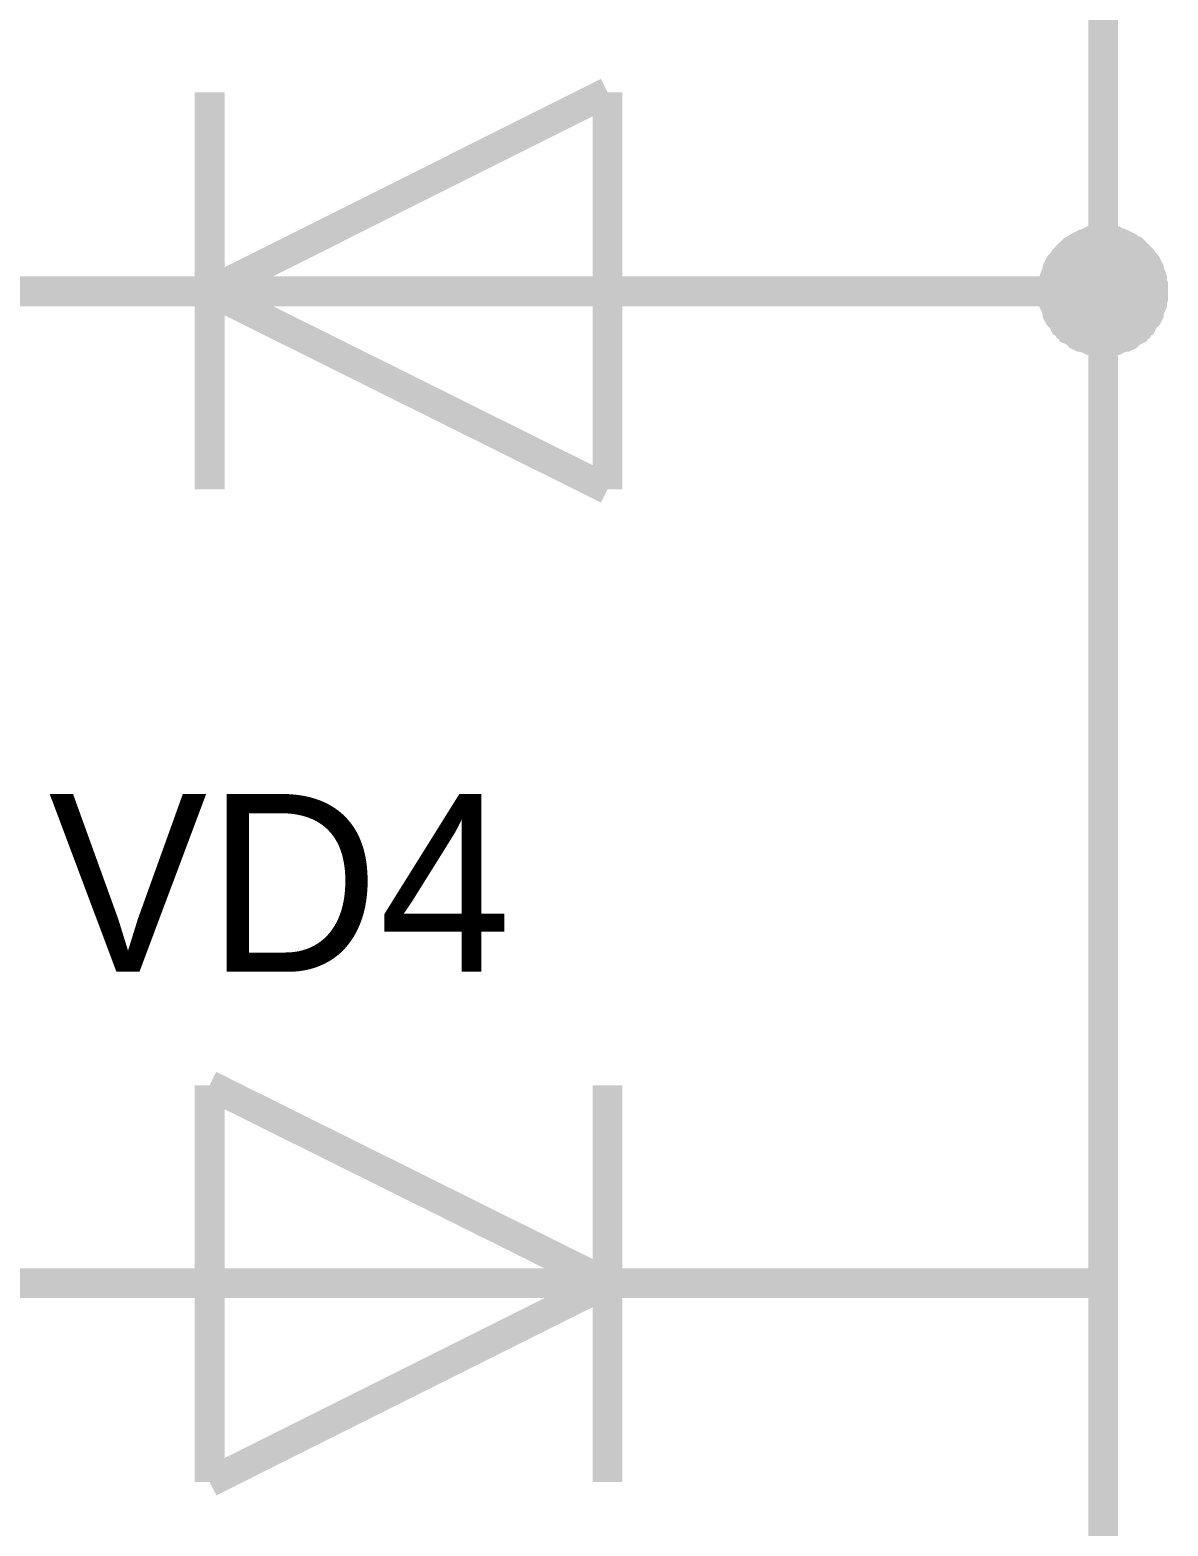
# Model space of a CAD drawing. Header units: inches. Extents: x 0 to 420, y 0 to 297.
# Drawn here: x 281.66 to 293.13, y 184.05 to 199.12 of the extents above; entities that cross this region are included whole.
import ezdxf

# ---------------------------------------------------------------- set-up
doc = ezdxf.new("R2010")
doc.units = ezdxf.units.IN
doc.layers.add('Sheet', color=255, linetype='Continuous')

msp = doc.modelspace()

# ---------------------------------------------------------------- linework, layer by layer
at = {"layer": 'Sheet'}
for points, const_width in [([(292.479, 201.992), (292.479, 196.996)], 0.3), ([(283.475, 196.491), (287.485, 198.497)], 0.3), ([(283.475, 198.497), (283.475, 194.497)], 0.3), ([(287.485, 198.497), (287.485, 194.497)], 0.3), ([(291.975, 196.491), (291.975, 196.514), (291.975, 196.547), (291.986, 196.57), (291.986, 196.592), (291.986, 196.615), (291.998, 196.648), (292.009, 196.671), (292.02, 196.693), (292.02, 196.715), (292.031, 196.738), (292.042, 196.76), (292.065, 196.783), (292.076, 196.794), (292.087, 196.816), (292.11, 196.839), (292.121, 196.85), (292.143, 196.872), (292.154, 196.883), (292.177, 196.906), (292.199, 196.917), (292.222, 196.928), (292.233, 196.939), (292.255, 196.951), (292.278, 196.962), (292.3, 196.973), (292.334, 196.984), (292.356, 196.996), (292.378, 196.996), (292.401, 196.996), (292.423, 197.007), (292.457, 197.007), (292.479, 197.007)], 0.3), ([(291.975, 196.491), (291.975, 196.514), (291.975, 196.547), (291.986, 196.57), (291.986, 196.592), (291.986, 196.615), (291.998, 196.648), (292.009, 196.671), (292.02, 196.693), (292.02, 196.715), (292.031, 196.738), (292.042, 196.76), (292.065, 196.783), (292.076, 196.794), (292.087, 196.816), (292.11, 196.839), (292.121, 196.85), (292.143, 196.872), (292.154, 196.883), (292.177, 196.906), (292.199, 196.917), (292.222, 196.928), (292.233, 196.939), (292.255, 196.951), (292.278, 196.962), (292.3, 196.973), (292.334, 196.984), (292.356, 196.996), (292.378, 196.996), (292.401, 196.996), (292.423, 197.007), (292.457, 197.007), (292.479, 197.007)], 0.3), ([(291.975, 196.491), (291.975, 196.514), (291.975, 196.547), (291.986, 196.57), (291.986, 196.592), (291.986, 196.615), (291.998, 196.648), (292.009, 196.671), (292.02, 196.693), (292.02, 196.715), (292.031, 196.738), (292.042, 196.76), (292.065, 196.783), (292.076, 196.794), (292.087, 196.816), (292.11, 196.839), (292.121, 196.85), (292.143, 196.872), (292.154, 196.883), (292.177, 196.906), (292.199, 196.917), (292.222, 196.928), (292.233, 196.939), (292.255, 196.951), (292.278, 196.962), (292.3, 196.973), (292.334, 196.984), (292.356, 196.996), (292.378, 196.996), (292.401, 196.996), (292.423, 197.007), (292.457, 197.007), (292.479, 197.007)], 0.3), ([(291.975, 196.491), (291.975, 196.514), (291.975, 196.547), (291.986, 196.57), (291.986, 196.592), (291.986, 196.615), (291.998, 196.648), (292.009, 196.671), (292.02, 196.693), (292.02, 196.715), (292.031, 196.738), (292.042, 196.76), (292.065, 196.783), (292.076, 196.794), (292.087, 196.816), (292.11, 196.839), (292.121, 196.85), (292.143, 196.872), (292.154, 196.883), (292.177, 196.906), (292.199, 196.917), (292.222, 196.928), (292.233, 196.939), (292.255, 196.951), (292.278, 196.962), (292.3, 196.973), (292.334, 196.984), (292.356, 196.996), (292.378, 196.996), (292.401, 196.996), (292.423, 197.007), (292.457, 197.007), (292.479, 197.007)], 0.3), ([(291.975, 196.491), (291.975, 196.514), (291.975, 196.547), (291.986, 196.57), (291.986, 196.592), (291.986, 196.615), (291.998, 196.648), (292.009, 196.671), (292.02, 196.693), (292.02, 196.715), (292.031, 196.738), (292.042, 196.76), (292.065, 196.783), (292.076, 196.794), (292.087, 196.816), (292.11, 196.839), (292.121, 196.85), (292.143, 196.872), (292.154, 196.883), (292.177, 196.906), (292.199, 196.917), (292.222, 196.928), (292.233, 196.939), (292.255, 196.951), (292.278, 196.962), (292.3, 196.973), (292.334, 196.984), (292.356, 196.996), (292.378, 196.996), (292.401, 196.996), (292.423, 197.007), (292.457, 197.007), (292.479, 197.007)], 0.3), ([(291.975, 196.491), (291.975, 196.514), (291.975, 196.547), (291.986, 196.57), (291.986, 196.592), (291.986, 196.615), (291.998, 196.648), (292.009, 196.671), (292.02, 196.693), (292.02, 196.715), (292.031, 196.738), (292.042, 196.76), (292.065, 196.783), (292.076, 196.794), (292.087, 196.816), (292.11, 196.839), (292.121, 196.85), (292.143, 196.872), (292.154, 196.883), (292.177, 196.906), (292.199, 196.917), (292.222, 196.928), (292.233, 196.939), (292.255, 196.951), (292.278, 196.962), (292.3, 196.973), (292.334, 196.984), (292.356, 196.996), (292.378, 196.996), (292.401, 196.996), (292.423, 197.007), (292.457, 197.007), (292.479, 197.007)], 0.3), ([(291.975, 196.491), (291.975, 196.514), (291.975, 196.547), (291.986, 196.57), (291.986, 196.592), (291.986, 196.615), (291.998, 196.648), (292.009, 196.671), (292.02, 196.693), (292.02, 196.715), (292.031, 196.738), (292.042, 196.76), (292.065, 196.783), (292.076, 196.794), (292.087, 196.816), (292.11, 196.839), (292.121, 196.85), (292.143, 196.872), (292.154, 196.883), (292.177, 196.906), (292.199, 196.917), (292.222, 196.928), (292.233, 196.939), (292.255, 196.951), (292.278, 196.962), (292.3, 196.973), (292.334, 196.984), (292.356, 196.996), (292.378, 196.996), (292.401, 196.996), (292.423, 197.007), (292.457, 197.007), (292.479, 197.007)], 0.3), ([(291.975, 196.491), (291.975, 196.514), (291.975, 196.547), (291.986, 196.57), (291.986, 196.592), (291.986, 196.615), (291.998, 196.648), (292.009, 196.671), (292.02, 196.693), (292.02, 196.715), (292.031, 196.738), (292.042, 196.76), (292.065, 196.783), (292.076, 196.794), (292.087, 196.816), (292.11, 196.839), (292.121, 196.85), (292.143, 196.872), (292.154, 196.883), (292.177, 196.906), (292.199, 196.917), (292.222, 196.928), (292.233, 196.939), (292.255, 196.951), (292.278, 196.962), (292.3, 196.973), (292.334, 196.984), (292.356, 196.996), (292.378, 196.996), (292.401, 196.996), (292.423, 197.007), (292.457, 197.007), (292.479, 197.007)], 0.0991), ([(291.975, 196.491), (291.975, 196.514), (291.975, 196.547), (291.986, 196.57), (291.986, 196.592), (291.986, 196.615), (291.998, 196.648), (292.009, 196.671), (292.02, 196.693), (292.02, 196.715), (292.031, 196.738), (292.042, 196.76), (292.065, 196.783), (292.076, 196.794), (292.087, 196.816), (292.11, 196.839), (292.121, 196.85), (292.143, 196.872), (292.154, 196.883), (292.177, 196.906), (292.199, 196.917), (292.222, 196.928), (292.233, 196.939), (292.255, 196.951), (292.278, 196.962), (292.3, 196.973), (292.334, 196.984), (292.356, 196.996), (292.378, 196.996), (292.401, 196.996), (292.423, 197.007), (292.457, 197.007), (292.479, 197.007)], 0.0991), ([(291.975, 196.491), (291.975, 196.514), (291.975, 196.547), (291.986, 196.57), (291.986, 196.592), (291.986, 196.615), (291.998, 196.648), (292.009, 196.671), (292.02, 196.693), (292.02, 196.715), (292.031, 196.738), (292.042, 196.76), (292.065, 196.783), (292.076, 196.794), (292.087, 196.816), (292.11, 196.839), (292.121, 196.85), (292.143, 196.872), (292.154, 196.883), (292.177, 196.906), (292.199, 196.917), (292.222, 196.928), (292.233, 196.939), (292.255, 196.951), (292.278, 196.962), (292.3, 196.973), (292.334, 196.984), (292.356, 196.996), (292.378, 196.996), (292.401, 196.996), (292.423, 197.007), (292.457, 197.007), (292.479, 197.007)], 0.0991), ([(291.975, 196.491), (291.975, 196.514), (291.975, 196.547), (291.986, 196.57), (291.986, 196.592), (291.986, 196.615), (291.998, 196.648), (292.009, 196.671), (292.02, 196.693), (292.02, 196.715), (292.031, 196.738), (292.042, 196.76), (292.065, 196.783), (292.076, 196.794), (292.087, 196.816), (292.11, 196.839), (292.121, 196.85), (292.143, 196.872), (292.154, 196.883), (292.177, 196.906), (292.199, 196.917), (292.222, 196.928), (292.233, 196.939), (292.255, 196.951), (292.278, 196.962), (292.3, 196.973), (292.334, 196.984), (292.356, 196.996), (292.378, 196.996), (292.401, 196.996), (292.423, 197.007), (292.457, 197.007), (292.479, 197.007)], 0.0991), ([(291.975, 196.491), (291.975, 196.514), (291.975, 196.547), (291.986, 196.57), (291.986, 196.592), (291.986, 196.615), (291.998, 196.648), (292.009, 196.671), (292.02, 196.693), (292.02, 196.715), (292.031, 196.738), (292.042, 196.76), (292.065, 196.783), (292.076, 196.794), (292.087, 196.816), (292.11, 196.839), (292.121, 196.85), (292.143, 196.872), (292.154, 196.883), (292.177, 196.906), (292.199, 196.917), (292.222, 196.928), (292.233, 196.939), (292.255, 196.951), (292.278, 196.962), (292.3, 196.973), (292.334, 196.984), (292.356, 196.996), (292.378, 196.996), (292.401, 196.996), (292.423, 197.007), (292.457, 197.007), (292.479, 197.007)], 0.0991), ([(291.975, 196.491), (291.975, 196.514), (291.975, 196.547), (291.986, 196.57), (291.986, 196.592), (291.986, 196.615), (291.998, 196.648), (292.009, 196.671), (292.02, 196.693), (292.02, 196.715), (292.031, 196.738), (292.042, 196.76), (292.065, 196.783), (292.076, 196.794), (292.087, 196.816), (292.11, 196.839), (292.121, 196.85), (292.143, 196.872), (292.154, 196.883), (292.177, 196.906), (292.199, 196.917), (292.222, 196.928), (292.233, 196.939), (292.255, 196.951), (292.278, 196.962), (292.3, 196.973), (292.334, 196.984), (292.356, 196.996), (292.378, 196.996), (292.401, 196.996), (292.423, 197.007), (292.457, 197.007), (292.479, 197.007)], 0.0991), ([(291.975, 196.491), (291.975, 196.514), (291.975, 196.547), (291.986, 196.57), (291.986, 196.592), (291.986, 196.615), (291.998, 196.648), (292.009, 196.671), (292.02, 196.693), (292.02, 196.715), (292.031, 196.738), (292.042, 196.76), (292.065, 196.783), (292.076, 196.794), (292.087, 196.816), (292.11, 196.839), (292.121, 196.85), (292.143, 196.872), (292.154, 196.883), (292.177, 196.906), (292.199, 196.917), (292.222, 196.928), (292.233, 196.939), (292.255, 196.951), (292.278, 196.962), (292.3, 196.973), (292.334, 196.984), (292.356, 196.996), (292.378, 196.996), (292.401, 196.996), (292.423, 197.007), (292.457, 197.007), (292.479, 197.007)], 0.0991), ([(292.479, 197.007), (292.479, 197.007)], 0.3), ([(292.479, 197.007), (292.502, 197.007), (292.535, 197.007), (292.558, 196.996), (292.58, 196.996), (292.602, 196.996), (292.625, 196.984), (292.658, 196.973), (292.681, 196.962), (292.703, 196.951), (292.726, 196.939), (292.737, 196.928), (292.759, 196.917), (292.782, 196.906), (292.804, 196.883), (292.815, 196.872), (292.838, 196.85), (292.849, 196.839), (292.871, 196.816), (292.882, 196.794), (292.894, 196.783), (292.916, 196.76), (292.927, 196.738), (292.938, 196.715), (292.938, 196.693), (292.95, 196.671), (292.961, 196.648), (292.972, 196.615), (292.972, 196.592), (292.972, 196.57), (292.983, 196.547), (292.983, 196.514), (292.983, 196.491)], 0.3), ([(292.479, 197.007), (292.479, 197.007)], 0.3), ([(292.479, 197.007), (292.502, 197.007), (292.535, 197.007), (292.558, 196.996), (292.58, 196.996), (292.602, 196.996), (292.625, 196.984), (292.658, 196.973), (292.681, 196.962), (292.703, 196.951), (292.726, 196.939), (292.737, 196.928), (292.759, 196.917), (292.782, 196.906), (292.804, 196.883), (292.815, 196.872), (292.838, 196.85), (292.849, 196.839), (292.871, 196.816), (292.882, 196.794), (292.894, 196.783), (292.916, 196.76), (292.927, 196.738), (292.938, 196.715), (292.938, 196.693), (292.95, 196.671), (292.961, 196.648), (292.972, 196.615), (292.972, 196.592), (292.972, 196.57), (292.983, 196.547), (292.983, 196.514), (292.983, 196.491)], 0.3), ([(292.479, 197.007), (292.479, 197.007)], 0.3), ([(292.479, 197.007), (292.502, 197.007), (292.535, 197.007), (292.558, 196.996), (292.58, 196.996), (292.602, 196.996), (292.625, 196.984), (292.658, 196.973), (292.681, 196.962), (292.703, 196.951), (292.726, 196.939), (292.737, 196.928), (292.759, 196.917), (292.782, 196.906), (292.804, 196.883), (292.815, 196.872), (292.838, 196.85), (292.849, 196.839), (292.871, 196.816), (292.882, 196.794), (292.894, 196.783), (292.916, 196.76), (292.927, 196.738), (292.938, 196.715), (292.938, 196.693), (292.95, 196.671), (292.961, 196.648), (292.972, 196.615), (292.972, 196.592), (292.972, 196.57), (292.983, 196.547), (292.983, 196.514), (292.983, 196.491)], 0.3), ([(292.479, 197.007), (292.479, 197.007)], 0.3), ([(292.479, 197.007), (292.502, 197.007), (292.535, 197.007), (292.558, 196.996), (292.58, 196.996), (292.602, 196.996), (292.625, 196.984), (292.658, 196.973), (292.681, 196.962), (292.703, 196.951), (292.726, 196.939), (292.737, 196.928), (292.759, 196.917), (292.782, 196.906), (292.804, 196.883), (292.815, 196.872), (292.838, 196.85), (292.849, 196.839), (292.871, 196.816), (292.882, 196.794), (292.894, 196.783), (292.916, 196.76), (292.927, 196.738), (292.938, 196.715), (292.938, 196.693), (292.95, 196.671), (292.961, 196.648), (292.972, 196.615), (292.972, 196.592), (292.972, 196.57), (292.983, 196.547), (292.983, 196.514), (292.983, 196.491)], 0.3), ([(292.479, 197.007), (292.479, 197.007)], 0.3), ([(292.479, 197.007), (292.502, 197.007), (292.535, 197.007), (292.558, 196.996), (292.58, 196.996), (292.602, 196.996), (292.625, 196.984), (292.658, 196.973), (292.681, 196.962), (292.703, 196.951), (292.726, 196.939), (292.737, 196.928), (292.759, 196.917), (292.782, 196.906), (292.804, 196.883), (292.815, 196.872), (292.838, 196.85), (292.849, 196.839), (292.871, 196.816), (292.882, 196.794), (292.894, 196.783), (292.916, 196.76), (292.927, 196.738), (292.938, 196.715), (292.938, 196.693), (292.95, 196.671), (292.961, 196.648), (292.972, 196.615), (292.972, 196.592), (292.972, 196.57), (292.983, 196.547), (292.983, 196.514), (292.983, 196.491)], 0.3), ([(292.479, 197.007), (292.479, 197.007)], 0.3), ([(292.479, 197.007), (292.502, 197.007), (292.535, 197.007), (292.558, 196.996), (292.58, 196.996), (292.602, 196.996), (292.625, 196.984), (292.658, 196.973), (292.681, 196.962), (292.703, 196.951), (292.726, 196.939), (292.737, 196.928), (292.759, 196.917), (292.782, 196.906), (292.804, 196.883), (292.815, 196.872), (292.838, 196.85), (292.849, 196.839), (292.871, 196.816), (292.882, 196.794), (292.894, 196.783), (292.916, 196.76), (292.927, 196.738), (292.938, 196.715), (292.938, 196.693), (292.95, 196.671), (292.961, 196.648), (292.972, 196.615), (292.972, 196.592), (292.972, 196.57), (292.983, 196.547), (292.983, 196.514), (292.983, 196.491)], 0.3), ([(292.479, 197.007), (292.479, 197.007)], 0.3), ([(292.479, 197.007), (292.502, 197.007), (292.535, 197.007), (292.558, 196.996), (292.58, 196.996), (292.602, 196.996), (292.625, 196.984), (292.658, 196.973), (292.681, 196.962), (292.703, 196.951), (292.726, 196.939), (292.737, 196.928), (292.759, 196.917), (292.782, 196.906), (292.804, 196.883), (292.815, 196.872), (292.838, 196.85), (292.849, 196.839), (292.871, 196.816), (292.882, 196.794), (292.894, 196.783), (292.916, 196.76), (292.927, 196.738), (292.938, 196.715), (292.938, 196.693), (292.95, 196.671), (292.961, 196.648), (292.972, 196.615), (292.972, 196.592), (292.972, 196.57), (292.983, 196.547), (292.983, 196.514), (292.983, 196.491)], 0.3), ([(292.479, 196.996), (292.479, 196.491), (292.479, 196.491)], 0.3), ([(292.479, 197.007), (292.479, 197.007)], 0.0991), ([(292.479, 197.007), (292.502, 197.007), (292.535, 197.007), (292.558, 196.996), (292.58, 196.996), (292.602, 196.996), (292.625, 196.984), (292.658, 196.973), (292.681, 196.962), (292.703, 196.951), (292.726, 196.939), (292.737, 196.928), (292.759, 196.917), (292.782, 196.906), (292.804, 196.883), (292.815, 196.872), (292.838, 196.85), (292.849, 196.839), (292.871, 196.816), (292.882, 196.794), (292.894, 196.783), (292.916, 196.76), (292.927, 196.738), (292.938, 196.715), (292.938, 196.693), (292.95, 196.671), (292.961, 196.648), (292.972, 196.615), (292.972, 196.592), (292.972, 196.57), (292.983, 196.547), (292.983, 196.514), (292.983, 196.491)], 0.0991), ([(292.479, 197.007), (292.479, 197.007)], 0.0991), ([(292.479, 197.007), (292.502, 197.007), (292.535, 197.007), (292.558, 196.996), (292.58, 196.996), (292.602, 196.996), (292.625, 196.984), (292.658, 196.973), (292.681, 196.962), (292.703, 196.951), (292.726, 196.939), (292.737, 196.928), (292.759, 196.917), (292.782, 196.906), (292.804, 196.883), (292.815, 196.872), (292.838, 196.85), (292.849, 196.839), (292.871, 196.816), (292.882, 196.794), (292.894, 196.783), (292.916, 196.76), (292.927, 196.738), (292.938, 196.715), (292.938, 196.693), (292.95, 196.671), (292.961, 196.648), (292.972, 196.615), (292.972, 196.592), (292.972, 196.57), (292.983, 196.547), (292.983, 196.514), (292.983, 196.491)], 0.0991), ([(292.479, 197.007), (292.479, 197.007)], 0.0991), ([(292.479, 197.007), (292.502, 197.007), (292.535, 197.007), (292.558, 196.996), (292.58, 196.996), (292.602, 196.996), (292.625, 196.984), (292.658, 196.973), (292.681, 196.962), (292.703, 196.951), (292.726, 196.939), (292.737, 196.928), (292.759, 196.917), (292.782, 196.906), (292.804, 196.883), (292.815, 196.872), (292.838, 196.85), (292.849, 196.839), (292.871, 196.816), (292.882, 196.794), (292.894, 196.783), (292.916, 196.76), (292.927, 196.738), (292.938, 196.715), (292.938, 196.693), (292.95, 196.671), (292.961, 196.648), (292.972, 196.615), (292.972, 196.592), (292.972, 196.57), (292.983, 196.547), (292.983, 196.514), (292.983, 196.491)], 0.0991), ([(292.479, 197.007), (292.479, 197.007)], 0.0991), ([(292.479, 197.007), (292.502, 197.007), (292.535, 197.007), (292.558, 196.996), (292.58, 196.996), (292.602, 196.996), (292.625, 196.984), (292.658, 196.973), (292.681, 196.962), (292.703, 196.951), (292.726, 196.939), (292.737, 196.928), (292.759, 196.917), (292.782, 196.906), (292.804, 196.883), (292.815, 196.872), (292.838, 196.85), (292.849, 196.839), (292.871, 196.816), (292.882, 196.794), (292.894, 196.783), (292.916, 196.76), (292.927, 196.738), (292.938, 196.715), (292.938, 196.693), (292.95, 196.671), (292.961, 196.648), (292.972, 196.615), (292.972, 196.592), (292.972, 196.57), (292.983, 196.547), (292.983, 196.514), (292.983, 196.491)], 0.0991), ([(292.479, 197.007), (292.479, 197.007)], 0.0991), ([(292.479, 197.007), (292.502, 197.007), (292.535, 197.007), (292.558, 196.996), (292.58, 196.996), (292.602, 196.996), (292.625, 196.984), (292.658, 196.973), (292.681, 196.962), (292.703, 196.951), (292.726, 196.939), (292.737, 196.928), (292.759, 196.917), (292.782, 196.906), (292.804, 196.883), (292.815, 196.872), (292.838, 196.85), (292.849, 196.839), (292.871, 196.816), (292.882, 196.794), (292.894, 196.783), (292.916, 196.76), (292.927, 196.738), (292.938, 196.715), (292.938, 196.693), (292.95, 196.671), (292.961, 196.648), (292.972, 196.615), (292.972, 196.592), (292.972, 196.57), (292.983, 196.547), (292.983, 196.514), (292.983, 196.491)], 0.0991), ([(292.479, 197.007), (292.479, 197.007)], 0.0991), ([(292.479, 197.007), (292.502, 197.007), (292.535, 197.007), (292.558, 196.996), (292.58, 196.996), (292.602, 196.996), (292.625, 196.984), (292.658, 196.973), (292.681, 196.962), (292.703, 196.951), (292.726, 196.939), (292.737, 196.928), (292.759, 196.917), (292.782, 196.906), (292.804, 196.883), (292.815, 196.872), (292.838, 196.85), (292.849, 196.839), (292.871, 196.816), (292.882, 196.794), (292.894, 196.783), (292.916, 196.76), (292.927, 196.738), (292.938, 196.715), (292.938, 196.693), (292.95, 196.671), (292.961, 196.648), (292.972, 196.615), (292.972, 196.592), (292.972, 196.57), (292.983, 196.547), (292.983, 196.514), (292.983, 196.491)], 0.0991), ([(292.479, 197.007), (292.479, 197.007)], 0.0991), ([(292.479, 197.007), (292.502, 197.007), (292.535, 197.007), (292.558, 196.996), (292.58, 196.996), (292.602, 196.996), (292.625, 196.984), (292.658, 196.973), (292.681, 196.962), (292.703, 196.951), (292.726, 196.939), (292.737, 196.928), (292.759, 196.917), (292.782, 196.906), (292.804, 196.883), (292.815, 196.872), (292.838, 196.85), (292.849, 196.839), (292.871, 196.816), (292.882, 196.794), (292.894, 196.783), (292.916, 196.76), (292.927, 196.738), (292.938, 196.715), (292.938, 196.693), (292.95, 196.671), (292.961, 196.648), (292.972, 196.615), (292.972, 196.592), (292.972, 196.57), (292.983, 196.547), (292.983, 196.514), (292.983, 196.491)], 0.0991), ([(283.475, 196.491), (278.481, 196.491)], 0.3), ([(287.485, 194.497), (283.475, 196.491)], 0.3), ([(287.485, 196.491), (283.475, 196.491)], 0.3), ([(287.485, 196.491), (292.479, 196.491)], 0.3), ([(292.479, 195.987), (292.457, 195.987), (292.423, 195.987), (292.401, 195.998), (292.378, 195.998), (292.356, 195.998), (292.334, 196.01), (292.3, 196.021), (292.278, 196.032), (292.255, 196.032), (292.233, 196.043), (292.222, 196.055), (292.199, 196.077), (292.177, 196.088), (292.154, 196.099), (292.143, 196.122), (292.121, 196.133), (292.11, 196.155), (292.087, 196.167), (292.076, 196.189), (292.065, 196.211), (292.042, 196.234), (292.031, 196.245), (292.02, 196.267), (292.02, 196.29), (292.009, 196.312), (291.998, 196.346), (291.986, 196.368), (291.986, 196.391), (291.986, 196.413), (291.975, 196.435), (291.975, 196.469), (291.975, 196.491)], 0.3), ([(291.975, 196.491), (291.975, 196.491)], 0.3), ([(292.479, 195.987), (292.457, 195.987), (292.423, 195.987), (292.401, 195.998), (292.378, 195.998), (292.356, 195.998), (292.334, 196.01), (292.3, 196.021), (292.278, 196.032), (292.255, 196.032), (292.233, 196.043), (292.222, 196.055), (292.199, 196.077), (292.177, 196.088), (292.154, 196.099), (292.143, 196.122), (292.121, 196.133), (292.11, 196.155), (292.087, 196.167), (292.076, 196.189), (292.065, 196.211), (292.042, 196.234), (292.031, 196.245), (292.02, 196.267), (292.02, 196.29), (292.009, 196.312), (291.998, 196.346), (291.986, 196.368), (291.986, 196.391), (291.986, 196.413), (291.975, 196.435), (291.975, 196.469), (291.975, 196.491)], 0.3), ([(291.975, 196.491), (291.975, 196.491)], 0.3), ([(292.479, 195.987), (292.457, 195.987), (292.423, 195.987), (292.401, 195.998), (292.378, 195.998), (292.356, 195.998), (292.334, 196.01), (292.3, 196.021), (292.278, 196.032), (292.255, 196.032), (292.233, 196.043), (292.222, 196.055), (292.199, 196.077), (292.177, 196.088), (292.154, 196.099), (292.143, 196.122), (292.121, 196.133), (292.11, 196.155), (292.087, 196.167), (292.076, 196.189), (292.065, 196.211), (292.042, 196.234), (292.031, 196.245), (292.02, 196.267), (292.02, 196.29), (292.009, 196.312), (291.998, 196.346), (291.986, 196.368), (291.986, 196.391), (291.986, 196.413), (291.975, 196.435), (291.975, 196.469), (291.975, 196.491)], 0.3), ([(291.975, 196.491), (291.975, 196.491)], 0.3), ([(292.479, 195.987), (292.457, 195.987), (292.423, 195.987), (292.401, 195.998), (292.378, 195.998), (292.356, 195.998), (292.334, 196.01), (292.3, 196.021), (292.278, 196.032), (292.255, 196.032), (292.233, 196.043), (292.222, 196.055), (292.199, 196.077), (292.177, 196.088), (292.154, 196.099), (292.143, 196.122), (292.121, 196.133), (292.11, 196.155), (292.087, 196.167), (292.076, 196.189), (292.065, 196.211), (292.042, 196.234), (292.031, 196.245), (292.02, 196.267), (292.02, 196.29), (292.009, 196.312), (291.998, 196.346), (291.986, 196.368), (291.986, 196.391), (291.986, 196.413), (291.975, 196.435), (291.975, 196.469), (291.975, 196.491)], 0.3), ([(291.975, 196.491), (291.975, 196.491)], 0.3), ([(292.479, 195.987), (292.457, 195.987), (292.423, 195.987), (292.401, 195.998), (292.378, 195.998), (292.356, 195.998), (292.334, 196.01), (292.3, 196.021), (292.278, 196.032), (292.255, 196.032), (292.233, 196.043), (292.222, 196.055), (292.199, 196.077), (292.177, 196.088), (292.154, 196.099), (292.143, 196.122), (292.121, 196.133), (292.11, 196.155), (292.087, 196.167), (292.076, 196.189), (292.065, 196.211), (292.042, 196.234), (292.031, 196.245), (292.02, 196.267), (292.02, 196.29), (292.009, 196.312), (291.998, 196.346), (291.986, 196.368), (291.986, 196.391), (291.986, 196.413), (291.975, 196.435), (291.975, 196.469), (291.975, 196.491)], 0.3), ([(291.975, 196.491), (291.975, 196.491)], 0.3), ([(292.479, 195.987), (292.457, 195.987), (292.423, 195.987), (292.401, 195.998), (292.378, 195.998), (292.356, 195.998), (292.334, 196.01), (292.3, 196.021), (292.278, 196.032), (292.255, 196.032), (292.233, 196.043), (292.222, 196.055), (292.199, 196.077), (292.177, 196.088), (292.154, 196.099), (292.143, 196.122), (292.121, 196.133), (292.11, 196.155), (292.087, 196.167), (292.076, 196.189), (292.065, 196.211), (292.042, 196.234), (292.031, 196.245), (292.02, 196.267), (292.02, 196.29), (292.009, 196.312), (291.998, 196.346), (291.986, 196.368), (291.986, 196.391), (291.986, 196.413), (291.975, 196.435), (291.975, 196.469), (291.975, 196.491)], 0.3), ([(291.975, 196.491), (291.975, 196.491)], 0.3), ([(292.479, 195.987), (292.457, 195.987), (292.423, 195.987), (292.401, 195.998), (292.378, 195.998), (292.356, 195.998), (292.334, 196.01), (292.3, 196.021), (292.278, 196.032), (292.255, 196.032), (292.233, 196.043), (292.222, 196.055), (292.199, 196.077), (292.177, 196.088), (292.154, 196.099), (292.143, 196.122), (292.121, 196.133), (292.11, 196.155), (292.087, 196.167), (292.076, 196.189), (292.065, 196.211), (292.042, 196.234), (292.031, 196.245), (292.02, 196.267), (292.02, 196.29), (292.009, 196.312), (291.998, 196.346), (291.986, 196.368), (291.986, 196.391), (291.986, 196.413), (291.975, 196.435), (291.975, 196.469), (291.975, 196.491)], 0.3), ([(291.975, 196.491), (291.975, 196.491)], 0.3), ([(292.983, 196.491), (292.983, 196.469), (292.983, 196.435), (292.972, 196.413), (292.972, 196.391), (292.972, 196.368), (292.961, 196.346), (292.95, 196.312), (292.938, 196.29), (292.938, 196.267), (292.927, 196.245), (292.916, 196.234), (292.894, 196.211), (292.882, 196.189), (292.871, 196.167), (292.849, 196.155), (292.838, 196.133), (292.815, 196.122), (292.804, 196.099), (292.782, 196.088), (292.759, 196.077), (292.737, 196.055), (292.726, 196.043), (292.703, 196.032), (292.681, 196.032), (292.658, 196.021), (292.625, 196.01), (292.602, 195.998), (292.58, 195.998), (292.558, 195.998), (292.535, 195.987), (292.502, 195.987), (292.479, 195.987)], 0.3), ([(292.983, 196.491), (292.983, 196.469), (292.983, 196.435), (292.972, 196.413), (292.972, 196.391), (292.972, 196.368), (292.961, 196.346), (292.95, 196.312), (292.938, 196.29), (292.938, 196.267), (292.927, 196.245), (292.916, 196.234), (292.894, 196.211), (292.882, 196.189), (292.871, 196.167), (292.849, 196.155), (292.838, 196.133), (292.815, 196.122), (292.804, 196.099), (292.782, 196.088), (292.759, 196.077), (292.737, 196.055), (292.726, 196.043), (292.703, 196.032), (292.681, 196.032), (292.658, 196.021), (292.625, 196.01), (292.602, 195.998), (292.58, 195.998), (292.558, 195.998), (292.535, 195.987), (292.502, 195.987), (292.479, 195.987)], 0.3), ([(292.983, 196.491), (292.983, 196.469), (292.983, 196.435), (292.972, 196.413), (292.972, 196.391), (292.972, 196.368), (292.961, 196.346), (292.95, 196.312), (292.938, 196.29), (292.938, 196.267), (292.927, 196.245), (292.916, 196.234), (292.894, 196.211), (292.882, 196.189), (292.871, 196.167), (292.849, 196.155), (292.838, 196.133), (292.815, 196.122), (292.804, 196.099), (292.782, 196.088), (292.759, 196.077), (292.737, 196.055), (292.726, 196.043), (292.703, 196.032), (292.681, 196.032), (292.658, 196.021), (292.625, 196.01), (292.602, 195.998), (292.58, 195.998), (292.558, 195.998), (292.535, 195.987), (292.502, 195.987), (292.479, 195.987)], 0.3), ([(292.479, 196.491), (292.479, 186.499)], 0.3), ([(292.983, 196.491), (292.983, 196.469), (292.983, 196.435), (292.972, 196.413), (292.972, 196.391), (292.972, 196.368), (292.961, 196.346), (292.95, 196.312), (292.938, 196.29), (292.938, 196.267), (292.927, 196.245), (292.916, 196.234), (292.894, 196.211), (292.882, 196.189), (292.871, 196.167), (292.849, 196.155), (292.838, 196.133), (292.815, 196.122), (292.804, 196.099), (292.782, 196.088), (292.759, 196.077), (292.737, 196.055), (292.726, 196.043), (292.703, 196.032), (292.681, 196.032), (292.658, 196.021), (292.625, 196.01), (292.602, 195.998), (292.58, 195.998), (292.558, 195.998), (292.535, 195.987), (292.502, 195.987), (292.479, 195.987)], 0.3), ([(292.983, 196.491), (292.983, 196.469), (292.983, 196.435), (292.972, 196.413), (292.972, 196.391), (292.972, 196.368), (292.961, 196.346), (292.95, 196.312), (292.938, 196.29), (292.938, 196.267), (292.927, 196.245), (292.916, 196.234), (292.894, 196.211), (292.882, 196.189), (292.871, 196.167), (292.849, 196.155), (292.838, 196.133), (292.815, 196.122), (292.804, 196.099), (292.782, 196.088), (292.759, 196.077), (292.737, 196.055), (292.726, 196.043), (292.703, 196.032), (292.681, 196.032), (292.658, 196.021), (292.625, 196.01), (292.602, 195.998), (292.58, 195.998), (292.558, 195.998), (292.535, 195.987), (292.502, 195.987), (292.479, 195.987)], 0.3), ([(292.983, 196.491), (292.983, 196.469), (292.983, 196.435), (292.972, 196.413), (292.972, 196.391), (292.972, 196.368), (292.961, 196.346), (292.95, 196.312), (292.938, 196.29), (292.938, 196.267), (292.927, 196.245), (292.916, 196.234), (292.894, 196.211), (292.882, 196.189), (292.871, 196.167), (292.849, 196.155), (292.838, 196.133), (292.815, 196.122), (292.804, 196.099), (292.782, 196.088), (292.759, 196.077), (292.737, 196.055), (292.726, 196.043), (292.703, 196.032), (292.681, 196.032), (292.658, 196.021), (292.625, 196.01), (292.602, 195.998), (292.58, 195.998), (292.558, 195.998), (292.535, 195.987), (292.502, 195.987), (292.479, 195.987)], 0.3), ([(292.983, 196.491), (292.983, 196.469), (292.983, 196.435), (292.972, 196.413), (292.972, 196.391), (292.972, 196.368), (292.961, 196.346), (292.95, 196.312), (292.938, 196.29), (292.938, 196.267), (292.927, 196.245), (292.916, 196.234), (292.894, 196.211), (292.882, 196.189), (292.871, 196.167), (292.849, 196.155), (292.838, 196.133), (292.815, 196.122), (292.804, 196.099), (292.782, 196.088), (292.759, 196.077), (292.737, 196.055), (292.726, 196.043), (292.703, 196.032), (292.681, 196.032), (292.658, 196.021), (292.625, 196.01), (292.602, 195.998), (292.58, 195.998), (292.558, 195.998), (292.535, 195.987), (292.502, 195.987), (292.479, 195.987)], 0.3), ([(292.983, 196.491), (292.983, 196.491), (292.983, 196.491), (292.983, 196.491), (292.983, 196.491), (292.983, 196.491), (292.983, 196.491), (292.983, 196.491), (292.983, 196.491), (292.983, 196.491), (292.983, 196.491), (292.983, 196.491), (292.983, 196.491), (292.983, 196.491), (292.983, 196.491), (292.983, 196.491), (292.983, 196.491), (292.983, 196.491), (292.983, 196.491), (292.983, 196.491), (292.983, 196.491), (292.983, 196.491), (292.983, 196.491), (292.983, 196.491), (292.983, 196.491), (292.983, 196.491), (292.983, 196.491), (292.983, 196.491), (292.983, 196.491), (292.983, 196.491), (292.983, 196.491), (292.983, 196.491), (292.983, 196.491)], 0.3), ([(292.983, 196.491), (292.983, 196.491)], 0.3), ([(292.983, 196.491), (292.983, 196.491), (292.983, 196.491), (292.983, 196.491), (292.983, 196.491), (292.983, 196.491), (292.983, 196.491), (292.983, 196.491), (292.983, 196.491), (292.983, 196.491), (292.983, 196.491), (292.983, 196.491), (292.983, 196.491), (292.983, 196.491), (292.983, 196.491), (292.983, 196.491), (292.983, 196.491), (292.983, 196.491), (292.983, 196.491), (292.983, 196.491), (292.983, 196.491), (292.983, 196.491), (292.983, 196.491), (292.983, 196.491), (292.983, 196.491), (292.983, 196.491), (292.983, 196.491), (292.983, 196.491), (292.983, 196.491), (292.983, 196.491), (292.983, 196.491), (292.983, 196.491), (292.983, 196.491)], 0.3), ([(292.983, 196.491), (292.983, 196.491)], 0.3), ([(292.983, 196.491), (292.983, 196.491), (292.983, 196.491), (292.983, 196.491), (292.983, 196.491), (292.983, 196.491), (292.983, 196.491), (292.983, 196.491), (292.983, 196.491), (292.983, 196.491), (292.983, 196.491), (292.983, 196.491), (292.983, 196.491), (292.983, 196.491), (292.983, 196.491), (292.983, 196.491), (292.983, 196.491), (292.983, 196.491), (292.983, 196.491), (292.983, 196.491), (292.983, 196.491), (292.983, 196.491), (292.983, 196.491), (292.983, 196.491), (292.983, 196.491), (292.983, 196.491), (292.983, 196.491), (292.983, 196.491), (292.983, 196.491), (292.983, 196.491), (292.983, 196.491), (292.983, 196.491), (292.983, 196.491)], 0.3), ([(292.983, 196.491), (292.983, 196.491)], 0.3), ([(292.983, 196.491), (292.983, 196.491), (292.983, 196.491), (292.983, 196.491), (292.983, 196.491), (292.983, 196.491), (292.983, 196.491), (292.983, 196.491), (292.983, 196.491), (292.983, 196.491), (292.983, 196.491), (292.983, 196.491), (292.983, 196.491), (292.983, 196.491), (292.983, 196.491), (292.983, 196.491), (292.983, 196.491), (292.983, 196.491), (292.983, 196.491), (292.983, 196.491), (292.983, 196.491), (292.983, 196.491), (292.983, 196.491), (292.983, 196.491), (292.983, 196.491), (292.983, 196.491), (292.983, 196.491), (292.983, 196.491), (292.983, 196.491), (292.983, 196.491), (292.983, 196.491), (292.983, 196.491), (292.983, 196.491)], 0.3), ([(292.983, 196.491), (292.983, 196.491)], 0.3), ([(292.983, 196.491), (292.983, 196.491), (292.983, 196.491), (292.983, 196.491), (292.983, 196.491), (292.983, 196.491), (292.983, 196.491), (292.983, 196.491), (292.983, 196.491), (292.983, 196.491), (292.983, 196.491), (292.983, 196.491), (292.983, 196.491), (292.983, 196.491), (292.983, 196.491), (292.983, 196.491), (292.983, 196.491), (292.983, 196.491), (292.983, 196.491), (292.983, 196.491), (292.983, 196.491), (292.983, 196.491), (292.983, 196.491), (292.983, 196.491), (292.983, 196.491), (292.983, 196.491), (292.983, 196.491), (292.983, 196.491), (292.983, 196.491), (292.983, 196.491), (292.983, 196.491), (292.983, 196.491), (292.983, 196.491)], 0.3), ([(292.983, 196.491), (292.983, 196.491)], 0.3), ([(292.983, 196.491), (292.983, 196.491), (292.983, 196.491), (292.983, 196.491), (292.983, 196.491), (292.983, 196.491), (292.983, 196.491), (292.983, 196.491), (292.983, 196.491), (292.983, 196.491), (292.983, 196.491), (292.983, 196.491), (292.983, 196.491), (292.983, 196.491), (292.983, 196.491), (292.983, 196.491), (292.983, 196.491), (292.983, 196.491), (292.983, 196.491), (292.983, 196.491), (292.983, 196.491), (292.983, 196.491), (292.983, 196.491), (292.983, 196.491), (292.983, 196.491), (292.983, 196.491), (292.983, 196.491), (292.983, 196.491), (292.983, 196.491), (292.983, 196.491), (292.983, 196.491), (292.983, 196.491), (292.983, 196.491)], 0.3), ([(292.983, 196.491), (292.983, 196.491)], 0.3), ([(292.983, 196.491), (292.983, 196.491), (292.983, 196.491), (292.983, 196.491), (292.983, 196.491), (292.983, 196.491), (292.983, 196.491), (292.983, 196.491), (292.983, 196.491), (292.983, 196.491), (292.983, 196.491), (292.983, 196.491), (292.983, 196.491), (292.983, 196.491), (292.983, 196.491), (292.983, 196.491), (292.983, 196.491), (292.983, 196.491), (292.983, 196.491), (292.983, 196.491), (292.983, 196.491), (292.983, 196.491), (292.983, 196.491), (292.983, 196.491), (292.983, 196.491), (292.983, 196.491), (292.983, 196.491), (292.983, 196.491), (292.983, 196.491), (292.983, 196.491), (292.983, 196.491), (292.983, 196.491), (292.983, 196.491)], 0.3), ([(292.983, 196.491), (292.983, 196.491)], 0.3), ([(292.479, 195.987), (292.457, 195.987), (292.423, 195.987), (292.401, 195.998), (292.378, 195.998), (292.356, 195.998), (292.334, 196.01), (292.3, 196.021), (292.278, 196.032), (292.255, 196.032), (292.233, 196.043), (292.222, 196.055), (292.199, 196.077), (292.177, 196.088), (292.154, 196.099), (292.143, 196.122), (292.121, 196.133), (292.11, 196.155), (292.087, 196.167), (292.076, 196.189), (292.065, 196.211), (292.042, 196.234), (292.031, 196.245), (292.02, 196.267), (292.02, 196.29), (292.009, 196.312), (291.998, 196.346), (291.986, 196.368), (291.986, 196.391), (291.986, 196.413), (291.975, 196.435), (291.975, 196.469), (291.975, 196.491)], 0.0991), ([(291.975, 196.491), (291.975, 196.491)], 0.0991), ([(292.479, 195.987), (292.457, 195.987), (292.423, 195.987), (292.401, 195.998), (292.378, 195.998), (292.356, 195.998), (292.334, 196.01), (292.3, 196.021), (292.278, 196.032), (292.255, 196.032), (292.233, 196.043), (292.222, 196.055), (292.199, 196.077), (292.177, 196.088), (292.154, 196.099), (292.143, 196.122), (292.121, 196.133), (292.11, 196.155), (292.087, 196.167), (292.076, 196.189), (292.065, 196.211), (292.042, 196.234), (292.031, 196.245), (292.02, 196.267), (292.02, 196.29), (292.009, 196.312), (291.998, 196.346), (291.986, 196.368), (291.986, 196.391), (291.986, 196.413), (291.975, 196.435), (291.975, 196.469), (291.975, 196.491)], 0.0991), ([(291.975, 196.491), (291.975, 196.491)], 0.0991), ([(292.479, 195.987), (292.457, 195.987), (292.423, 195.987), (292.401, 195.998), (292.378, 195.998), (292.356, 195.998), (292.334, 196.01), (292.3, 196.021), (292.278, 196.032), (292.255, 196.032), (292.233, 196.043), (292.222, 196.055), (292.199, 196.077), (292.177, 196.088), (292.154, 196.099), (292.143, 196.122), (292.121, 196.133), (292.11, 196.155), (292.087, 196.167), (292.076, 196.189), (292.065, 196.211), (292.042, 196.234), (292.031, 196.245), (292.02, 196.267), (292.02, 196.29), (292.009, 196.312), (291.998, 196.346), (291.986, 196.368), (291.986, 196.391), (291.986, 196.413), (291.975, 196.435), (291.975, 196.469), (291.975, 196.491)], 0.0991), ([(291.975, 196.491), (291.975, 196.491)], 0.0991), ([(292.479, 195.987), (292.457, 195.987), (292.423, 195.987), (292.401, 195.998), (292.378, 195.998), (292.356, 195.998), (292.334, 196.01), (292.3, 196.021), (292.278, 196.032), (292.255, 196.032), (292.233, 196.043), (292.222, 196.055), (292.199, 196.077), (292.177, 196.088), (292.154, 196.099), (292.143, 196.122), (292.121, 196.133), (292.11, 196.155), (292.087, 196.167), (292.076, 196.189), (292.065, 196.211), (292.042, 196.234), (292.031, 196.245), (292.02, 196.267), (292.02, 196.29), (292.009, 196.312), (291.998, 196.346), (291.986, 196.368), (291.986, 196.391), (291.986, 196.413), (291.975, 196.435), (291.975, 196.469), (291.975, 196.491)], 0.0991), ([(291.975, 196.491), (291.975, 196.491)], 0.0991), ([(292.479, 195.987), (292.457, 195.987), (292.423, 195.987), (292.401, 195.998), (292.378, 195.998), (292.356, 195.998), (292.334, 196.01), (292.3, 196.021), (292.278, 196.032), (292.255, 196.032), (292.233, 196.043), (292.222, 196.055), (292.199, 196.077), (292.177, 196.088), (292.154, 196.099), (292.143, 196.122), (292.121, 196.133), (292.11, 196.155), (292.087, 196.167), (292.076, 196.189), (292.065, 196.211), (292.042, 196.234), (292.031, 196.245), (292.02, 196.267), (292.02, 196.29), (292.009, 196.312), (291.998, 196.346), (291.986, 196.368), (291.986, 196.391), (291.986, 196.413), (291.975, 196.435), (291.975, 196.469), (291.975, 196.491)], 0.0991), ([(291.975, 196.491), (291.975, 196.491)], 0.0991), ([(292.479, 195.987), (292.457, 195.987), (292.423, 195.987), (292.401, 195.998), (292.378, 195.998), (292.356, 195.998), (292.334, 196.01), (292.3, 196.021), (292.278, 196.032), (292.255, 196.032), (292.233, 196.043), (292.222, 196.055), (292.199, 196.077), (292.177, 196.088), (292.154, 196.099), (292.143, 196.122), (292.121, 196.133), (292.11, 196.155), (292.087, 196.167), (292.076, 196.189), (292.065, 196.211), (292.042, 196.234), (292.031, 196.245), (292.02, 196.267), (292.02, 196.29), (292.009, 196.312), (291.998, 196.346), (291.986, 196.368), (291.986, 196.391), (291.986, 196.413), (291.975, 196.435), (291.975, 196.469), (291.975, 196.491)], 0.0991), ([(291.975, 196.491), (291.975, 196.491)], 0.0991), ([(292.479, 195.987), (292.457, 195.987), (292.423, 195.987), (292.401, 195.998), (292.378, 195.998), (292.356, 195.998), (292.334, 196.01), (292.3, 196.021), (292.278, 196.032), (292.255, 196.032), (292.233, 196.043), (292.222, 196.055), (292.199, 196.077), (292.177, 196.088), (292.154, 196.099), (292.143, 196.122), (292.121, 196.133), (292.11, 196.155), (292.087, 196.167), (292.076, 196.189), (292.065, 196.211), (292.042, 196.234), (292.031, 196.245), (292.02, 196.267), (292.02, 196.29), (292.009, 196.312), (291.998, 196.346), (291.986, 196.368), (291.986, 196.391), (291.986, 196.413), (291.975, 196.435), (291.975, 196.469), (291.975, 196.491)], 0.0991), ([(291.975, 196.491), (291.975, 196.491)], 0.0991), ([(292.983, 196.491), (292.983, 196.469), (292.983, 196.435), (292.972, 196.413), (292.972, 196.391), (292.972, 196.368), (292.961, 196.346), (292.95, 196.312), (292.938, 196.29), (292.938, 196.267), (292.927, 196.245), (292.916, 196.234), (292.894, 196.211), (292.882, 196.189), (292.871, 196.167), (292.849, 196.155), (292.838, 196.133), (292.815, 196.122), (292.804, 196.099), (292.782, 196.088), (292.759, 196.077), (292.737, 196.055), (292.726, 196.043), (292.703, 196.032), (292.681, 196.032), (292.658, 196.021), (292.625, 196.01), (292.602, 195.998), (292.58, 195.998), (292.558, 195.998), (292.535, 195.987), (292.502, 195.987), (292.479, 195.987)], 0.0991), ([(292.983, 196.491), (292.983, 196.469), (292.983, 196.435), (292.972, 196.413), (292.972, 196.391), (292.972, 196.368), (292.961, 196.346), (292.95, 196.312), (292.938, 196.29), (292.938, 196.267), (292.927, 196.245), (292.916, 196.234), (292.894, 196.211), (292.882, 196.189), (292.871, 196.167), (292.849, 196.155), (292.838, 196.133), (292.815, 196.122), (292.804, 196.099), (292.782, 196.088), (292.759, 196.077), (292.737, 196.055), (292.726, 196.043), (292.703, 196.032), (292.681, 196.032), (292.658, 196.021), (292.625, 196.01), (292.602, 195.998), (292.58, 195.998), (292.558, 195.998), (292.535, 195.987), (292.502, 195.987), (292.479, 195.987)], 0.0991), ([(292.983, 196.491), (292.983, 196.469), (292.983, 196.435), (292.972, 196.413), (292.972, 196.391), (292.972, 196.368), (292.961, 196.346), (292.95, 196.312), (292.938, 196.29), (292.938, 196.267), (292.927, 196.245), (292.916, 196.234), (292.894, 196.211), (292.882, 196.189), (292.871, 196.167), (292.849, 196.155), (292.838, 196.133), (292.815, 196.122), (292.804, 196.099), (292.782, 196.088), (292.759, 196.077), (292.737, 196.055), (292.726, 196.043), (292.703, 196.032), (292.681, 196.032), (292.658, 196.021), (292.625, 196.01), (292.602, 195.998), (292.58, 195.998), (292.558, 195.998), (292.535, 195.987), (292.502, 195.987), (292.479, 195.987)], 0.0991), ([(292.983, 196.491), (292.983, 196.469), (292.983, 196.435), (292.972, 196.413), (292.972, 196.391), (292.972, 196.368), (292.961, 196.346), (292.95, 196.312), (292.938, 196.29), (292.938, 196.267), (292.927, 196.245), (292.916, 196.234), (292.894, 196.211), (292.882, 196.189), (292.871, 196.167), (292.849, 196.155), (292.838, 196.133), (292.815, 196.122), (292.804, 196.099), (292.782, 196.088), (292.759, 196.077), (292.737, 196.055), (292.726, 196.043), (292.703, 196.032), (292.681, 196.032), (292.658, 196.021), (292.625, 196.01), (292.602, 195.998), (292.58, 195.998), (292.558, 195.998), (292.535, 195.987), (292.502, 195.987), (292.479, 195.987)], 0.0991), ([(292.983, 196.491), (292.983, 196.469), (292.983, 196.435), (292.972, 196.413), (292.972, 196.391), (292.972, 196.368), (292.961, 196.346), (292.95, 196.312), (292.938, 196.29), (292.938, 196.267), (292.927, 196.245), (292.916, 196.234), (292.894, 196.211), (292.882, 196.189), (292.871, 196.167), (292.849, 196.155), (292.838, 196.133), (292.815, 196.122), (292.804, 196.099), (292.782, 196.088), (292.759, 196.077), (292.737, 196.055), (292.726, 196.043), (292.703, 196.032), (292.681, 196.032), (292.658, 196.021), (292.625, 196.01), (292.602, 195.998), (292.58, 195.998), (292.558, 195.998), (292.535, 195.987), (292.502, 195.987), (292.479, 195.987)], 0.0991), ([(292.983, 196.491), (292.983, 196.469), (292.983, 196.435), (292.972, 196.413), (292.972, 196.391), (292.972, 196.368), (292.961, 196.346), (292.95, 196.312), (292.938, 196.29), (292.938, 196.267), (292.927, 196.245), (292.916, 196.234), (292.894, 196.211), (292.882, 196.189), (292.871, 196.167), (292.849, 196.155), (292.838, 196.133), (292.815, 196.122), (292.804, 196.099), (292.782, 196.088), (292.759, 196.077), (292.737, 196.055), (292.726, 196.043), (292.703, 196.032), (292.681, 196.032), (292.658, 196.021), (292.625, 196.01), (292.602, 195.998), (292.58, 195.998), (292.558, 195.998), (292.535, 195.987), (292.502, 195.987), (292.479, 195.987)], 0.0991), ([(292.983, 196.491), (292.983, 196.469), (292.983, 196.435), (292.972, 196.413), (292.972, 196.391), (292.972, 196.368), (292.961, 196.346), (292.95, 196.312), (292.938, 196.29), (292.938, 196.267), (292.927, 196.245), (292.916, 196.234), (292.894, 196.211), (292.882, 196.189), (292.871, 196.167), (292.849, 196.155), (292.838, 196.133), (292.815, 196.122), (292.804, 196.099), (292.782, 196.088), (292.759, 196.077), (292.737, 196.055), (292.726, 196.043), (292.703, 196.032), (292.681, 196.032), (292.658, 196.021), (292.625, 196.01), (292.602, 195.998), (292.58, 195.998), (292.558, 195.998), (292.535, 195.987), (292.502, 195.987), (292.479, 195.987)], 0.0991), ([(292.983, 196.491), (292.983, 196.491), (292.983, 196.491), (292.983, 196.491), (292.983, 196.491), (292.983, 196.491), (292.983, 196.491), (292.983, 196.491), (292.983, 196.491), (292.983, 196.491), (292.983, 196.491), (292.983, 196.491), (292.983, 196.491), (292.983, 196.491), (292.983, 196.491), (292.983, 196.491), (292.983, 196.491), (292.983, 196.491), (292.983, 196.491), (292.983, 196.491), (292.983, 196.491), (292.983, 196.491), (292.983, 196.491), (292.983, 196.491), (292.983, 196.491), (292.983, 196.491), (292.983, 196.491), (292.983, 196.491), (292.983, 196.491), (292.983, 196.491), (292.983, 196.491), (292.983, 196.491), (292.983, 196.491)], 0.0991), ([(292.983, 196.491), (292.983, 196.491)], 0.0991), ([(292.983, 196.491), (292.983, 196.491), (292.983, 196.491), (292.983, 196.491), (292.983, 196.491), (292.983, 196.491), (292.983, 196.491), (292.983, 196.491), (292.983, 196.491), (292.983, 196.491), (292.983, 196.491), (292.983, 196.491), (292.983, 196.491), (292.983, 196.491), (292.983, 196.491), (292.983, 196.491), (292.983, 196.491), (292.983, 196.491), (292.983, 196.491), (292.983, 196.491), (292.983, 196.491), (292.983, 196.491), (292.983, 196.491), (292.983, 196.491), (292.983, 196.491), (292.983, 196.491), (292.983, 196.491), (292.983, 196.491), (292.983, 196.491), (292.983, 196.491), (292.983, 196.491), (292.983, 196.491), (292.983, 196.491)], 0.0991), ([(292.983, 196.491), (292.983, 196.491)], 0.0991), ([(292.983, 196.491), (292.983, 196.491), (292.983, 196.491), (292.983, 196.491), (292.983, 196.491), (292.983, 196.491), (292.983, 196.491), (292.983, 196.491), (292.983, 196.491), (292.983, 196.491), (292.983, 196.491), (292.983, 196.491), (292.983, 196.491), (292.983, 196.491), (292.983, 196.491), (292.983, 196.491), (292.983, 196.491), (292.983, 196.491), (292.983, 196.491), (292.983, 196.491), (292.983, 196.491), (292.983, 196.491), (292.983, 196.491), (292.983, 196.491), (292.983, 196.491), (292.983, 196.491), (292.983, 196.491), (292.983, 196.491), (292.983, 196.491), (292.983, 196.491), (292.983, 196.491), (292.983, 196.491), (292.983, 196.491)], 0.0991), ([(292.983, 196.491), (292.983, 196.491)], 0.0991), ([(292.983, 196.491), (292.983, 196.491), (292.983, 196.491), (292.983, 196.491), (292.983, 196.491), (292.983, 196.491), (292.983, 196.491), (292.983, 196.491), (292.983, 196.491), (292.983, 196.491), (292.983, 196.491), (292.983, 196.491), (292.983, 196.491), (292.983, 196.491), (292.983, 196.491), (292.983, 196.491), (292.983, 196.491), (292.983, 196.491), (292.983, 196.491), (292.983, 196.491), (292.983, 196.491), (292.983, 196.491), (292.983, 196.491), (292.983, 196.491), (292.983, 196.491), (292.983, 196.491), (292.983, 196.491), (292.983, 196.491), (292.983, 196.491), (292.983, 196.491), (292.983, 196.491), (292.983, 196.491), (292.983, 196.491)], 0.0991), ([(292.983, 196.491), (292.983, 196.491)], 0.0991), ([(292.983, 196.491), (292.983, 196.491), (292.983, 196.491), (292.983, 196.491), (292.983, 196.491), (292.983, 196.491), (292.983, 196.491), (292.983, 196.491), (292.983, 196.491), (292.983, 196.491), (292.983, 196.491), (292.983, 196.491), (292.983, 196.491), (292.983, 196.491), (292.983, 196.491), (292.983, 196.491), (292.983, 196.491), (292.983, 196.491), (292.983, 196.491), (292.983, 196.491), (292.983, 196.491), (292.983, 196.491), (292.983, 196.491), (292.983, 196.491), (292.983, 196.491), (292.983, 196.491), (292.983, 196.491), (292.983, 196.491), (292.983, 196.491), (292.983, 196.491), (292.983, 196.491), (292.983, 196.491), (292.983, 196.491)], 0.0991), ([(292.983, 196.491), (292.983, 196.491)], 0.0991), ([(292.983, 196.491), (292.983, 196.491), (292.983, 196.491), (292.983, 196.491), (292.983, 196.491), (292.983, 196.491), (292.983, 196.491), (292.983, 196.491), (292.983, 196.491), (292.983, 196.491), (292.983, 196.491), (292.983, 196.491), (292.983, 196.491), (292.983, 196.491), (292.983, 196.491), (292.983, 196.491), (292.983, 196.491), (292.983, 196.491), (292.983, 196.491), (292.983, 196.491), (292.983, 196.491), (292.983, 196.491), (292.983, 196.491), (292.983, 196.491), (292.983, 196.491), (292.983, 196.491), (292.983, 196.491), (292.983, 196.491), (292.983, 196.491), (292.983, 196.491), (292.983, 196.491), (292.983, 196.491), (292.983, 196.491)], 0.0991), ([(292.983, 196.491), (292.983, 196.491)], 0.0991), ([(292.983, 196.491), (292.983, 196.491), (292.983, 196.491), (292.983, 196.491), (292.983, 196.491), (292.983, 196.491), (292.983, 196.491), (292.983, 196.491), (292.983, 196.491), (292.983, 196.491), (292.983, 196.491), (292.983, 196.491), (292.983, 196.491), (292.983, 196.491), (292.983, 196.491), (292.983, 196.491), (292.983, 196.491), (292.983, 196.491), (292.983, 196.491), (292.983, 196.491), (292.983, 196.491), (292.983, 196.491), (292.983, 196.491), (292.983, 196.491), (292.983, 196.491), (292.983, 196.491), (292.983, 196.491), (292.983, 196.491), (292.983, 196.491), (292.983, 196.491), (292.983, 196.491), (292.983, 196.491), (292.983, 196.491)], 0.0991), ([(292.983, 196.491), (292.983, 196.491)], 0.0991), ([(283.475, 184.494), (283.475, 188.493)], 0.3), ([(283.475, 188.493), (287.485, 186.499)], 0.3), ([(287.485, 184.494), (287.485, 188.493)], 0.3), ([(283.475, 186.499), (278.481, 186.499)], 0.3), ([(287.485, 186.499), (283.475, 184.494)], 0.3), ([(283.475, 186.499), (287.485, 186.499)], 0.3), ([(287.485, 186.499), (292.479, 186.499)], 0.3), ([(292.479, 186.499), (292.479, 179.99), (292.479, 167.499), (292.479, 163.993)], 0.3)]:
    msp.add_lwpolyline(points, dxfattribs=dict(at, const_width=const_width))
at = {"layer": 'Sheet', "const_width": 0.508}
msp.add_lwpolyline([(292.245, 196.5, 1), (292.753, 196.5, 1)], format="xyb", close=True, dxfattribs=at)

# ---------------------------------------------------------------- texts
at = {"layer": 'Sheet'}
msp.add_text('VD4', height=1.7924, dxfattribs=at).set_placement((281.852, 189.635))

doc.saveas('drawing.dxf')
